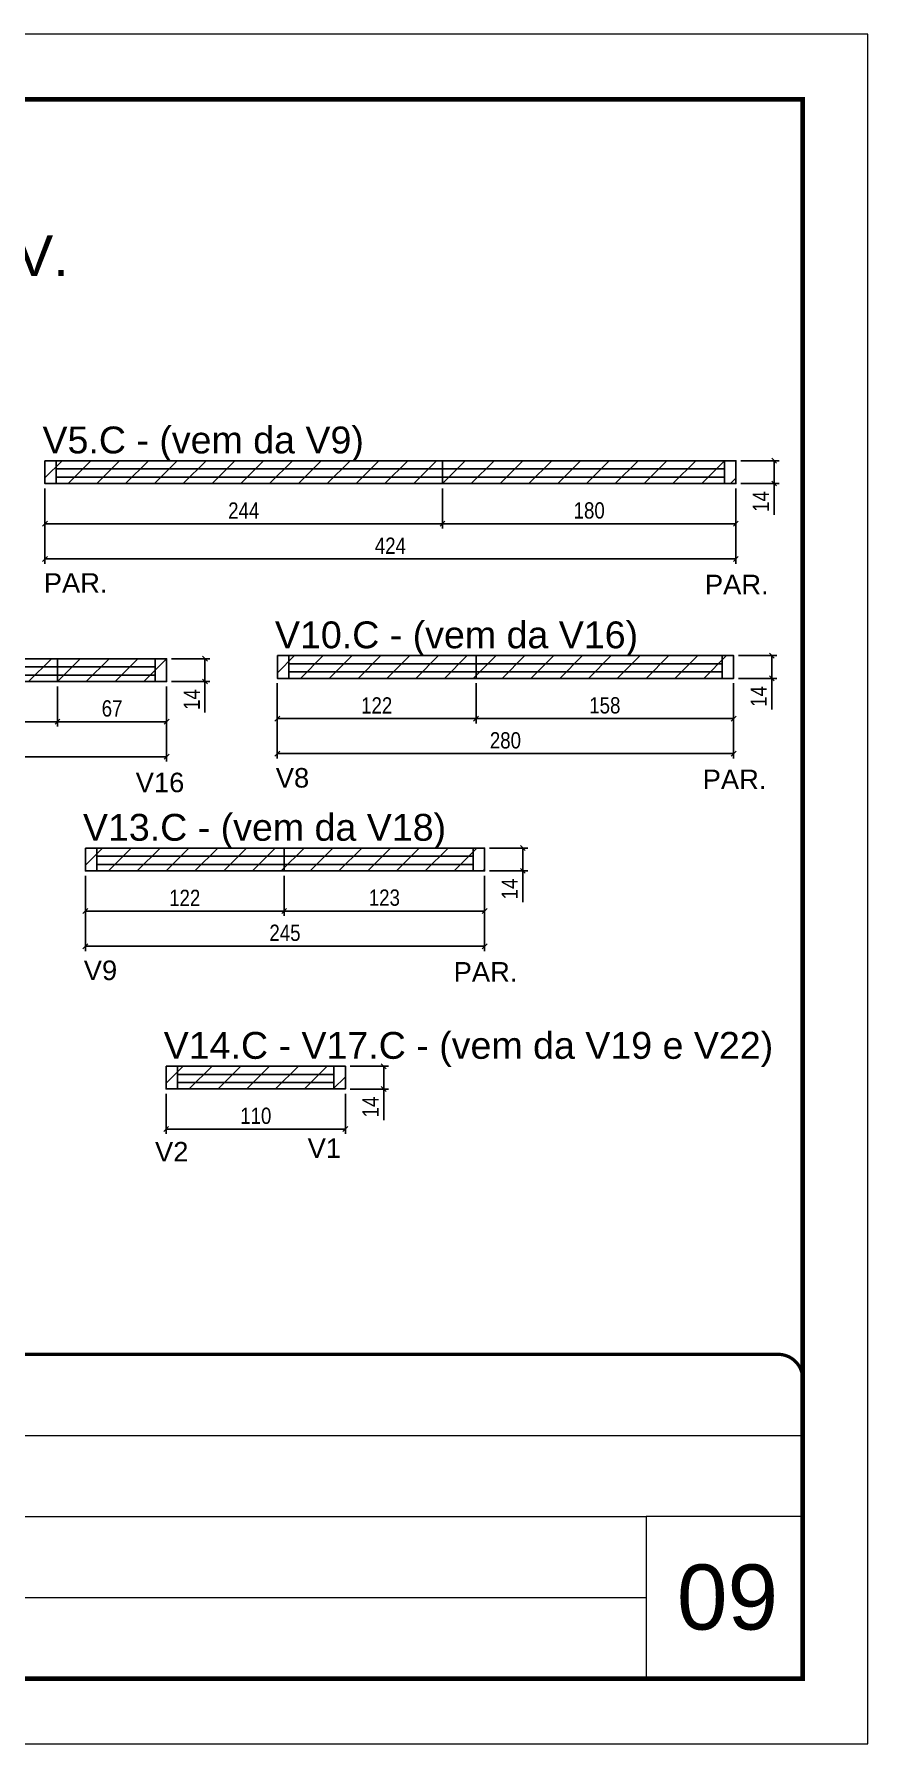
# Model space of a CAD drawing. Extents: x 2489 to 8743, y 745 to 4092.
# Drawn here: x 5061 to 5573, y 745 to 1795 of the extents above; entities that cross this region are included whole.
import ezdxf

# ---------------------------------------------------------------- set-up
doc = ezdxf.new("R2010")
doc.units = 0
doc.linetypes.add('CONTINUO', pattern=[0])
doc.linetypes.add('DASHED', pattern=[0.75, 0.5, -0.25])
for name, color, linetype in [('5', 5, 'Continuous'), ('COTA', 241, 'Continuous'), ('NOMENCLATURA', 7, 'Continuous'), ('Painéis', 200, 'Continuous'), ('SARR_2.2x7', 40, 'Continuous'), ('SARR_EDITAR', 141, 'Continuous')]:
    doc.layers.add(name, color=color, linetype=linetype)
for name, color, linetype, lineweight in [('CARIMBO', 255, 'Continuous', 9), ('Folhas', 255, 'Continuous', 9), ('REAPROVEITAMENTO', 251, 'Continuous', 9), ('SARRAFO DE PRESSAO', 251, 'DASHED', 9)]:
    doc.layers.add(name, color=color, linetype=linetype, lineweight=lineweight)
doc.styles.add('ARIAL', font='arial.ttf')
doc.styles.add('COTA TECNICA', font='techl___.ttf', dxfattribs={"height": 10})
doc.styles.add('COTA TECNICA-50', font='techl___.ttf', dxfattribs={"height": 10})
doc.styles.get("Standard").update_dxf_attribs({"font": 'arial.ttf'})
doc.dimstyles.new('COTA PAINEL-50', dxfattribs={"dimtxt": 10, "dimasz": 3, "dimexe": 3, "dimexo": 3, "dimgap": 3, "dimtad": 1, "dimdec": 1, "dimzin": 12, "dimdsep": 46, "dimtxsty": 'COTA TECNICA-50', "dimblk1": 'OBLIQUE', "dimblk2": 'OBLIQUE', "dimsah": 1, "dimcen": 0.9, "dimclrd": 4, "dimclre": 4, "dimclrt": 240, "dimadec": 1, "dimazin": 3, "dimtfac": 1, "dimtdec": 1, "dimtmove": 0, "dimatfit": 3, "dimfxl": 1, "dimtolj": 1, "dimtzin": 12, "dimarcsym": 0})
doc.dimstyles.new('PAINEL', dxfattribs={"dimtxt": 10, "dimasz": 3, "dimexe": 3, "dimexo": 3, "dimgap": 3, "dimtad": 1, "dimdec": 1, "dimzin": 12, "dimdsep": 46, "dimtxsty": 'COTA TECNICA', "dimblk1": 'OBLIQUE', "dimblk2": 'OBLIQUE', "dimsah": 1, "dimcen": 0.9, "dimclrd": 4, "dimclre": 4, "dimclrt": 240, "dimadec": 1, "dimazin": 3, "dimtfac": 1, "dimtdec": 1, "dimtmove": 0, "dimatfit": 3, "dimfxl": 1, "dimtolj": 1, "dimtzin": 12, "dimarcsym": 0})

# ---------------------------------------------------------------- blocks, each defined once
blk = doc.blocks.new('9999999999')
at = {"color": 30, "linetype": 'CONTINUO'}
for p, q in [((98564.6, 34379.6), (99584, 34379.6)), ((98564.6, 34329.8), (99488, 34329.8)), ((99584, 34329.8), (99488, 34329.8)), ((99488, 34329.8), (99488, 34230.2)), ((98564.6, 34280), (99488, 34280))]:
    blk.add_line(p, q, dxfattribs=at)
at = {"color": 30, "linetype": 'CONTINUO', "const_width": 2}
blk.add_lwpolyline([(99584, 34230.2), (99584, 34414.4, 0.414214), (99569, 34429.4), (98229, 34429.4, 0.414214), (98214, 34414.4), (98214, 34245.2, 0.414214), (98229, 34230.2), (99584, 34230.2)], format="xyb", dxfattribs=at)
at = {"layer": 'Folhas'}
blk.add_lwpolyline([(98139, 34190.2), (99624, 34190.2), (99624, 35240.2), (98139, 35240.2)], close=True, dxfattribs=at)
at = {"layer": 'Folhas', "color": 30, "const_width": 3}
blk.add_lwpolyline([(98214, 34230.2), (99584, 34230.2), (99584, 35200.2), (98214, 35200.2)], close=True, dxfattribs=at)
blk = doc.blocks.new('_Oblique')
at = {"color": 0, "linetype": 'ByBlock', "lineweight": -2}
blk.add_line((-0.5, -0.5), (0.5, 0.5), dxfattribs=at)
blk = doc.blocks.new('*D287')
at = {"layer": 'COTA', "color": 4, "linetype": 'ByBlock', "lineweight": -2, "transparency": 16777216}
for p, q in [((5068, 1516), (5068, 1469.7)), ((5492, 1516), (5492, 1469.7)), ((5068, 1472.7), (5492, 1472.7))]:
    blk.add_line(p, q, dxfattribs=at)
at = {"layer": 'Defpoints', "color": 0, "linetype": 'ByBlock', "transparency": 16777216}
for p in [(5068, 1519), (5492, 1519), (5492, 1472.7)]:
    blk.add_point(p, dxfattribs=at)
at = {"layer": 'COTA', "color": 4, "linetype": 'ByBlock', "lineweight": -2, "transparency": 16777216, "xscale": 3, "yscale": 3, "zscale": 3, "rotation": 180}
blk.add_blockref('_Oblique', (5068, 1472.7), dxfattribs=at)
at = {"layer": 'COTA', "color": 4, "linetype": 'ByBlock', "lineweight": -2, "transparency": 16777216, "xscale": 3, "yscale": 3, "zscale": 3}
blk.add_blockref('_Oblique', (5492, 1472.7), dxfattribs=at)
at = {"layer": 'COTA', "color": 240, "linetype": 'ByBlock', "transparency": 16777216, "insert": (5280, 1480.8), "char_height": 10, "attachment_point": 5, "style": 'COTA TECNICA-50'}
blk.add_mtext('\\A1;424', dxfattribs=at)
blk = doc.blocks.new('*D288')
at = {"layer": 'COTA', "color": 4, "lineweight": -2, "transparency": 16777216}
for p, q in [((5495, 1533), (5518.5, 1533)), ((5515.5, 1533), (5515.5, 1519)), ((5495, 1519), (5518.5, 1519)), ((5515.5, 1519), (5515.5, 1499.8))]:
    blk.add_line(p, q, dxfattribs=at)
at = {"layer": 'Defpoints', "color": 0, "transparency": 16777216}
for p in [(5492, 1533), (5492, 1519), (5515.5, 1519)]:
    blk.add_point(p, dxfattribs=at)
at = {"layer": 'COTA', "color": 4, "lineweight": -2, "transparency": 16777216, "xscale": 3, "yscale": 3, "zscale": 3}
for p, rotation in [((5515.5, 1533), 90), ((5515.5, 1519), 270)]:
    blk.add_blockref('_Oblique', p, dxfattribs=dict(at, rotation=rotation))
at = {"layer": 'COTA', "color": 240, "transparency": 16777216, "insert": (5507.4, 1507.9), "char_height": 10, "attachment_point": 5, "rotation": 90, "style": 'COTA TECNICA'}
blk.add_mtext('\\A1;14', dxfattribs=at)
blk = doc.blocks.new('*D80')
at = {"layer": 'Defpoints', "color": 0, "transparency": 16777216}
for p in [(5068, 1519), (5312, 1519), (5312, 1494.3)]:
    blk.add_point(p, dxfattribs=at)
at = {"layer": 'Painéis', "color": 4, "lineweight": -2, "transparency": 16777216}
for p, q in [((5068, 1516), (5068, 1491.3)), ((5312, 1516), (5312, 1491.3)), ((5068, 1494.3), (5312, 1494.3))]:
    blk.add_line(p, q, dxfattribs=at)
at = {"layer": 'Painéis', "color": 4, "lineweight": -2, "transparency": 16777216, "xscale": 3, "yscale": 3, "zscale": 3, "rotation": 180}
blk.add_blockref('_Oblique', (5068, 1494.3), dxfattribs=at)
at = {"layer": 'Painéis', "color": 4, "lineweight": -2, "transparency": 16777216, "xscale": 3, "yscale": 3, "zscale": 3}
blk.add_blockref('_Oblique', (5312, 1494.3), dxfattribs=at)
at = {"layer": 'Painéis', "color": 240, "transparency": 16777216, "insert": (5190, 1502.4), "char_height": 10, "attachment_point": 5, "style": 'COTA TECNICA'}
blk.add_mtext('\\A1;244', dxfattribs=at)
blk = doc.blocks.new('*D81')
at = {"layer": 'Defpoints', "color": 0, "transparency": 16777216}
for p in [(5312, 1519), (5492, 1519), (5492, 1494.3)]:
    blk.add_point(p, dxfattribs=at)
at = {"layer": 'Painéis', "color": 4, "lineweight": -2, "transparency": 16777216}
for p, q in [((5312, 1516), (5312, 1491.3)), ((5492, 1516), (5492, 1491.3)), ((5312, 1494.3), (5492, 1494.3))]:
    blk.add_line(p, q, dxfattribs=at)
at = {"layer": 'Painéis', "color": 4, "lineweight": -2, "transparency": 16777216, "xscale": 3, "yscale": 3, "zscale": 3, "rotation": 180}
blk.add_blockref('_Oblique', (5312, 1494.3), dxfattribs=at)
at = {"layer": 'Painéis', "color": 4, "lineweight": -2, "transparency": 16777216, "xscale": 3, "yscale": 3, "zscale": 3}
blk.add_blockref('_Oblique', (5492, 1494.3), dxfattribs=at)
at = {"layer": 'Painéis', "color": 240, "transparency": 16777216, "insert": (5402, 1502.4), "char_height": 10, "attachment_point": 5, "style": 'COTA TECNICA'}
blk.add_mtext('\\A1;180', dxfattribs=at)
blk = doc.blocks.new('*D295')
at = {"layer": 'COTA', "color": 4, "linetype": 'ByBlock', "lineweight": -2, "transparency": 16777216}
for p, q in [((4831.7, 1394.4), (4831.7, 1348.2)), ((5142.7, 1394.4), (5142.7, 1348.2)), ((4831.7, 1351.2), (5142.7, 1351.2))]:
    blk.add_line(p, q, dxfattribs=at)
at = {"layer": 'Defpoints', "color": 0, "linetype": 'ByBlock', "transparency": 16777216}
for p in [(4831.7, 1397.4), (5142.7, 1397.4), (5142.7, 1351.2)]:
    blk.add_point(p, dxfattribs=at)
at = {"layer": 'COTA', "color": 4, "linetype": 'ByBlock', "lineweight": -2, "transparency": 16777216, "xscale": 3, "yscale": 3, "zscale": 3, "rotation": 180}
blk.add_blockref('_Oblique', (4831.7, 1351.2), dxfattribs=at)
at = {"layer": 'COTA', "color": 4, "linetype": 'ByBlock', "lineweight": -2, "transparency": 16777216, "xscale": 3, "yscale": 3, "zscale": 3}
blk.add_blockref('_Oblique', (5142.7, 1351.2), dxfattribs=at)
at = {"layer": 'COTA', "color": 240, "linetype": 'ByBlock', "transparency": 16777216, "insert": (4987.2, 1359.4), "char_height": 10, "attachment_point": 5, "style": 'COTA TECNICA-50'}
blk.add_mtext('\\A1;311', dxfattribs=at)
blk = doc.blocks.new('*D233')
at = {"layer": 'COTA', "color": 4, "lineweight": -2, "transparency": 16777216}
for p, q in [((5145.7, 1411.4), (5169.2, 1411.4)), ((5166.2, 1411.4), (5166.2, 1397.4)), ((5145.7, 1397.4), (5169.2, 1397.4)), ((5166.2, 1397.4), (5166.2, 1378.3))]:
    blk.add_line(p, q, dxfattribs=at)
at = {"layer": 'Defpoints', "color": 0, "transparency": 16777216}
for p in [(5142.7, 1411.4), (5142.7, 1397.4), (5166.2, 1397.4)]:
    blk.add_point(p, dxfattribs=at)
at = {"layer": 'COTA', "color": 4, "lineweight": -2, "transparency": 16777216, "xscale": 3, "yscale": 3, "zscale": 3}
for p, rotation in [((5166.2, 1411.4), 90), ((5166.2, 1397.4), 270)]:
    blk.add_blockref('_Oblique', p, dxfattribs=dict(at, rotation=rotation))
at = {"layer": 'COTA', "color": 240, "transparency": 16777216, "insert": (5158.1, 1386.3), "char_height": 10, "attachment_point": 5, "rotation": 90, "style": 'COTA TECNICA'}
blk.add_mtext('\\A1;14', dxfattribs=at)
blk = doc.blocks.new('*D64')
at = {"layer": 'Defpoints', "color": 0, "transparency": 16777216}
for p in [(4831.7, 1397.4), (5075.7, 1397.4), (5075.7, 1372.7)]:
    blk.add_point(p, dxfattribs=at)
at = {"layer": 'Painéis', "color": 4, "lineweight": -2, "transparency": 16777216}
for p, q in [((4831.7, 1394.4), (4831.7, 1369.7)), ((5075.7, 1394.4), (5075.7, 1369.7)), ((4831.7, 1372.7), (5075.7, 1372.7))]:
    blk.add_line(p, q, dxfattribs=at)
at = {"layer": 'Painéis', "color": 4, "lineweight": -2, "transparency": 16777216, "xscale": 3, "yscale": 3, "zscale": 3, "rotation": 180}
blk.add_blockref('_Oblique', (4831.7, 1372.7), dxfattribs=at)
at = {"layer": 'Painéis', "color": 4, "lineweight": -2, "transparency": 16777216, "xscale": 3, "yscale": 3, "zscale": 3}
blk.add_blockref('_Oblique', (5075.7, 1372.7), dxfattribs=at)
at = {"layer": 'Painéis', "color": 240, "transparency": 16777216, "insert": (4953.7, 1380.8), "char_height": 10, "attachment_point": 5, "style": 'COTA TECNICA'}
blk.add_mtext('\\A1;244', dxfattribs=at)
blk = doc.blocks.new('*D65')
at = {"layer": 'Defpoints', "color": 0, "transparency": 16777216}
for p in [(5075.7, 1397.4), (5142.7, 1397.4), (5142.7, 1372.7)]:
    blk.add_point(p, dxfattribs=at)
at = {"layer": 'Painéis', "color": 4, "lineweight": -2, "transparency": 16777216}
for p, q in [((5075.7, 1394.4), (5075.7, 1369.7)), ((5142.7, 1394.4), (5142.7, 1369.7)), ((5075.7, 1372.7), (5142.7, 1372.7))]:
    blk.add_line(p, q, dxfattribs=at)
at = {"layer": 'Painéis', "color": 4, "lineweight": -2, "transparency": 16777216, "xscale": 3, "yscale": 3, "zscale": 3, "rotation": 180}
blk.add_blockref('_Oblique', (5075.7, 1372.7), dxfattribs=at)
at = {"layer": 'Painéis', "color": 4, "lineweight": -2, "transparency": 16777216, "xscale": 3, "yscale": 3, "zscale": 3}
blk.add_blockref('_Oblique', (5142.7, 1372.7), dxfattribs=at)
at = {"layer": 'Painéis', "color": 240, "transparency": 16777216, "insert": (5109.2, 1380.8), "char_height": 10, "attachment_point": 5, "style": 'COTA TECNICA'}
blk.add_mtext('\\A1;67', dxfattribs=at)
blk = doc.blocks.new('*D234')
at = {"layer": 'COTA', "color": 4, "linetype": 'ByBlock', "lineweight": -2, "transparency": 16777216}
for p, q in [((5210.6, 1396.3), (5210.6, 1350.1)), ((5490.6, 1396.3), (5490.6, 1350.1)), ((5210.6, 1353.1), (5490.6, 1353.1))]:
    blk.add_line(p, q, dxfattribs=at)
at = {"layer": 'Defpoints', "color": 0, "linetype": 'ByBlock', "transparency": 16777216}
for p in [(5210.6, 1399.3), (5490.6, 1399.3), (5490.6, 1353.1)]:
    blk.add_point(p, dxfattribs=at)
at = {"layer": 'COTA', "color": 4, "linetype": 'ByBlock', "lineweight": -2, "transparency": 16777216, "xscale": 3, "yscale": 3, "zscale": 3, "rotation": 180}
blk.add_blockref('_Oblique', (5210.6, 1353.1), dxfattribs=at)
at = {"layer": 'COTA', "color": 4, "linetype": 'ByBlock', "lineweight": -2, "transparency": 16777216, "xscale": 3, "yscale": 3, "zscale": 3}
blk.add_blockref('_Oblique', (5490.6, 1353.1), dxfattribs=at)
at = {"layer": 'COTA', "color": 240, "linetype": 'ByBlock', "transparency": 16777216, "insert": (5350.6, 1361.2), "char_height": 10, "attachment_point": 5, "style": 'COTA TECNICA-50'}
blk.add_mtext('\\A1;280', dxfattribs=at)
blk = doc.blocks.new('*D235')
at = {"layer": 'COTA', "color": 4, "lineweight": -2, "transparency": 16777216}
for p, q in [((5493.6, 1413.3), (5517.1, 1413.3)), ((5514.1, 1413.3), (5514.1, 1399.3)), ((5493.6, 1399.3), (5517.1, 1399.3)), ((5514.1, 1399.3), (5514.1, 1380.2))]:
    blk.add_line(p, q, dxfattribs=at)
at = {"layer": 'Defpoints', "color": 0, "transparency": 16777216}
for p in [(5490.6, 1413.3), (5490.6, 1399.3), (5514.1, 1399.3)]:
    blk.add_point(p, dxfattribs=at)
at = {"layer": 'COTA', "color": 4, "lineweight": -2, "transparency": 16777216, "xscale": 3, "yscale": 3, "zscale": 3}
for p, rotation in [((5514.1, 1413.3), 90), ((5514.1, 1399.3), 270)]:
    blk.add_blockref('_Oblique', p, dxfattribs=dict(at, rotation=rotation))
at = {"layer": 'COTA', "color": 240, "transparency": 16777216, "insert": (5506, 1388.2), "char_height": 10, "attachment_point": 5, "rotation": 90, "style": 'COTA TECNICA'}
blk.add_mtext('\\A1;14', dxfattribs=at)
blk = doc.blocks.new('*D66')
at = {"layer": 'Defpoints', "color": 0, "transparency": 16777216}
for p in [(5210.6, 1399.3), (5332.6, 1399.3), (5332.6, 1374.6)]:
    blk.add_point(p, dxfattribs=at)
at = {"layer": 'Painéis', "color": 4, "lineweight": -2, "transparency": 16777216}
for p, q in [((5210.6, 1396.3), (5210.6, 1371.6)), ((5332.6, 1396.3), (5332.6, 1371.6)), ((5210.6, 1374.6), (5332.6, 1374.6))]:
    blk.add_line(p, q, dxfattribs=at)
at = {"layer": 'Painéis', "color": 4, "lineweight": -2, "transparency": 16777216, "xscale": 3, "yscale": 3, "zscale": 3, "rotation": 180}
blk.add_blockref('_Oblique', (5210.6, 1374.6), dxfattribs=at)
at = {"layer": 'Painéis', "color": 4, "lineweight": -2, "transparency": 16777216, "xscale": 3, "yscale": 3, "zscale": 3}
blk.add_blockref('_Oblique', (5332.6, 1374.6), dxfattribs=at)
at = {"layer": 'Painéis', "color": 240, "transparency": 16777216, "insert": (5271.6, 1382.7), "char_height": 10, "attachment_point": 5, "style": 'COTA TECNICA'}
blk.add_mtext('\\A1;122', dxfattribs=at)
blk = doc.blocks.new('*D67')
at = {"layer": 'Defpoints', "color": 0, "transparency": 16777216}
for p in [(5332.6, 1399.3), (5490.6, 1399.3), (5490.6, 1374.6)]:
    blk.add_point(p, dxfattribs=at)
at = {"layer": 'Painéis', "color": 4, "lineweight": -2, "transparency": 16777216}
for p, q in [((5332.6, 1396.3), (5332.6, 1371.6)), ((5490.6, 1396.3), (5490.6, 1371.6)), ((5332.6, 1374.6), (5490.6, 1374.6))]:
    blk.add_line(p, q, dxfattribs=at)
at = {"layer": 'Painéis', "color": 4, "lineweight": -2, "transparency": 16777216, "xscale": 3, "yscale": 3, "zscale": 3, "rotation": 180}
blk.add_blockref('_Oblique', (5332.6, 1374.6), dxfattribs=at)
at = {"layer": 'Painéis', "color": 4, "lineweight": -2, "transparency": 16777216, "xscale": 3, "yscale": 3, "zscale": 3}
blk.add_blockref('_Oblique', (5490.6, 1374.6), dxfattribs=at)
at = {"layer": 'Painéis', "color": 240, "transparency": 16777216, "insert": (5411.6, 1382.7), "char_height": 10, "attachment_point": 5, "style": 'COTA TECNICA'}
blk.add_mtext('\\A1;158', dxfattribs=at)
blk = doc.blocks.new('*D241')
at = {"layer": 'COTA', "color": 4, "linetype": 'ByBlock', "lineweight": -2, "transparency": 16777216}
for p, q in [((5092.8, 1278.1), (5092.8, 1231.8)), ((5337.8, 1278.1), (5337.8, 1231.8)), ((5092.8, 1234.8), (5337.8, 1234.8))]:
    blk.add_line(p, q, dxfattribs=at)
at = {"layer": 'Defpoints', "color": 0, "linetype": 'ByBlock', "transparency": 16777216}
for p in [(5092.8, 1281.1), (5337.8, 1281.1), (5337.8, 1234.8)]:
    blk.add_point(p, dxfattribs=at)
at = {"layer": 'COTA', "color": 4, "linetype": 'ByBlock', "lineweight": -2, "transparency": 16777216, "xscale": 3, "yscale": 3, "zscale": 3, "rotation": 180}
blk.add_blockref('_Oblique', (5092.8, 1234.8), dxfattribs=at)
at = {"layer": 'COTA', "color": 4, "linetype": 'ByBlock', "lineweight": -2, "transparency": 16777216, "xscale": 3, "yscale": 3, "zscale": 3}
blk.add_blockref('_Oblique', (5337.8, 1234.8), dxfattribs=at)
at = {"layer": 'COTA', "color": 240, "linetype": 'ByBlock', "transparency": 16777216, "insert": (5215.3, 1243), "char_height": 10, "attachment_point": 5, "style": 'COTA TECNICA-50'}
blk.add_mtext('\\A1;245', dxfattribs=at)
blk = doc.blocks.new('*D242')
at = {"layer": 'COTA', "color": 4, "lineweight": -2, "transparency": 16777216}
for p, q in [((5340.8, 1295.1), (5364.3, 1295.1)), ((5361.3, 1295.1), (5361.3, 1281.1)), ((5340.8, 1281.1), (5364.3, 1281.1)), ((5361.3, 1281.1), (5361.3, 1261.9))]:
    blk.add_line(p, q, dxfattribs=at)
at = {"layer": 'Defpoints', "color": 0, "transparency": 16777216}
for p in [(5337.8, 1295.1), (5337.8, 1281.1), (5361.3, 1281.1)]:
    blk.add_point(p, dxfattribs=at)
at = {"layer": 'COTA', "color": 4, "lineweight": -2, "transparency": 16777216, "xscale": 3, "yscale": 3, "zscale": 3}
for p, rotation in [((5361.3, 1295.1), 90), ((5361.3, 1281.1), 270)]:
    blk.add_blockref('_Oblique', p, dxfattribs=dict(at, rotation=rotation))
at = {"layer": 'COTA', "color": 240, "transparency": 16777216, "insert": (5353.2, 1270), "char_height": 10, "attachment_point": 5, "rotation": 90, "style": 'COTA TECNICA'}
blk.add_mtext('\\A1;14', dxfattribs=at)
blk = doc.blocks.new('*D70')
at = {"layer": 'Defpoints', "color": 0, "transparency": 16777216}
for p in [(5092.8, 1281.1), (5214.8, 1281.1), (5214.8, 1256.4)]:
    blk.add_point(p, dxfattribs=at)
at = {"layer": 'Painéis', "color": 4, "lineweight": -2, "transparency": 16777216}
for p, q in [((5092.8, 1278.1), (5092.8, 1253.4)), ((5214.8, 1278.1), (5214.8, 1253.4)), ((5092.8, 1256.4), (5214.8, 1256.4))]:
    blk.add_line(p, q, dxfattribs=at)
at = {"layer": 'Painéis', "color": 4, "lineweight": -2, "transparency": 16777216, "xscale": 3, "yscale": 3, "zscale": 3, "rotation": 180}
blk.add_blockref('_Oblique', (5092.8, 1256.4), dxfattribs=at)
at = {"layer": 'Painéis', "color": 4, "lineweight": -2, "transparency": 16777216, "xscale": 3, "yscale": 3, "zscale": 3}
blk.add_blockref('_Oblique', (5214.8, 1256.4), dxfattribs=at)
at = {"layer": 'Painéis', "color": 240, "transparency": 16777216, "insert": (5153.8, 1264.5), "char_height": 10, "attachment_point": 5, "style": 'COTA TECNICA'}
blk.add_mtext('\\A1;122', dxfattribs=at)
blk = doc.blocks.new('*D71')
at = {"layer": 'Defpoints', "color": 0, "transparency": 16777216}
for p in [(5214.8, 1281.1), (5337.8, 1281.1), (5337.8, 1256.4)]:
    blk.add_point(p, dxfattribs=at)
at = {"layer": 'Painéis', "color": 4, "lineweight": -2, "transparency": 16777216}
for p, q in [((5214.8, 1278.1), (5214.8, 1253.4)), ((5337.8, 1278.1), (5337.8, 1253.4)), ((5214.8, 1256.4), (5337.8, 1256.4))]:
    blk.add_line(p, q, dxfattribs=at)
at = {"layer": 'Painéis', "color": 4, "lineweight": -2, "transparency": 16777216, "xscale": 3, "yscale": 3, "zscale": 3, "rotation": 180}
blk.add_blockref('_Oblique', (5214.8, 1256.4), dxfattribs=at)
at = {"layer": 'Painéis', "color": 4, "lineweight": -2, "transparency": 16777216, "xscale": 3, "yscale": 3, "zscale": 3}
blk.add_blockref('_Oblique', (5337.8, 1256.4), dxfattribs=at)
at = {"layer": 'Painéis', "color": 240, "transparency": 16777216, "insert": (5276.3, 1264.6), "char_height": 10, "attachment_point": 5, "style": 'COTA TECNICA'}
blk.add_mtext('\\A1;123', dxfattribs=at)
blk = doc.blocks.new('*D245')
at = {"layer": 'COTA', "color": 4, "lineweight": -2, "transparency": 16777216}
for p, q in [((5255.4, 1161.1), (5278.9, 1161.1)), ((5275.9, 1161.1), (5275.9, 1147.1)), ((5255.4, 1147.1), (5278.9, 1147.1)), ((5275.9, 1147.1), (5275.9, 1128))]:
    blk.add_line(p, q, dxfattribs=at)
at = {"layer": 'Defpoints', "color": 0, "transparency": 16777216}
for p in [(5252.4, 1161.1), (5252.4, 1147.1), (5275.9, 1147.1)]:
    blk.add_point(p, dxfattribs=at)
at = {"layer": 'COTA', "color": 4, "lineweight": -2, "transparency": 16777216, "xscale": 3, "yscale": 3, "zscale": 3}
for p, rotation in [((5275.9, 1161.1), 90), ((5275.9, 1147.1), 270)]:
    blk.add_blockref('_Oblique', p, dxfattribs=dict(at, rotation=rotation))
at = {"layer": 'COTA', "color": 240, "transparency": 16777216, "insert": (5267.8, 1136.1), "char_height": 10, "attachment_point": 5, "rotation": 90, "style": 'COTA TECNICA'}
blk.add_mtext('\\A1;14', dxfattribs=at)
blk = doc.blocks.new('*D72')
at = {"layer": 'Defpoints', "color": 0, "transparency": 16777216}
for p in [(5142.4, 1147.1), (5252.4, 1147.1), (5252.4, 1122.5)]:
    blk.add_point(p, dxfattribs=at)
at = {"layer": 'Painéis', "color": 4, "lineweight": -2, "transparency": 16777216}
for p, q in [((5142.4, 1144.1), (5142.4, 1119.5)), ((5252.4, 1144.1), (5252.4, 1119.5)), ((5142.4, 1122.5), (5252.4, 1122.5))]:
    blk.add_line(p, q, dxfattribs=at)
at = {"layer": 'Painéis', "color": 4, "lineweight": -2, "transparency": 16777216, "xscale": 3, "yscale": 3, "zscale": 3, "rotation": 180}
blk.add_blockref('_Oblique', (5142.4, 1122.5), dxfattribs=at)
at = {"layer": 'Painéis', "color": 4, "lineweight": -2, "transparency": 16777216, "xscale": 3, "yscale": 3, "zscale": 3}
blk.add_blockref('_Oblique', (5252.4, 1122.5), dxfattribs=at)
at = {"layer": 'Painéis', "color": 240, "transparency": 16777216, "insert": (5197.4, 1130.6), "char_height": 10, "attachment_point": 5, "style": 'COTA TECNICA'}
blk.add_mtext('\\A1;110', dxfattribs=at)

msp = doc.modelspace()

# ---------------------------------------------------------------- hatches: boundary and pattern name
at = {"layer": 'REAPROVEITAMENTO'}
h = msp.add_hatch(dxfattribs=at)
h.set_pattern_fill('ANSI31', color=256, scale=100, style=0)
h.set_pattern_definition([(45, (6118.277, 4711.748), (-8.838835, 8.838835), [])])
h.paths.add_polyline_path([(5068, 1532.96), (5068, 1518.96), (5492, 1518.96), (5492, 1532.96)])
h = msp.add_hatch(dxfattribs=at)
h.set_pattern_fill('ANSI31', color=256, scale=100, style=0)
h.set_pattern_definition([(45, (5881.968, 4590.175), (-8.838835, 8.838835), [])])
h.paths.add_polyline_path([(4831.69, 1411.39), (4831.69, 1397.39), (5142.69, 1397.39), (5142.69, 1411.39)])
h = msp.add_hatch(dxfattribs=at)
h.set_pattern_fill('ANSI31', color=256, scale=100, style=0)
h.set_pattern_definition([(45, (6260.924, 4592.059), (-8.838835, 8.838835), [])])
h.paths.add_polyline_path([(5210.64, 1413.27), (5210.64, 1399.27), (5490.64, 1399.27), (5490.64, 1413.27)])
h = msp.add_hatch(dxfattribs=at)
h.set_pattern_fill('ANSI31', color=256, scale=100, style=0)
h.set_pattern_definition([(45, (6143.091, 4473.847), (-8.838835, 8.838835), [])])
h.paths.add_polyline_path([(5092.81, 1295.06), (5092.81, 1281.06), (5337.81, 1281.06), (5337.81, 1295.06)])
h = msp.add_hatch(dxfattribs=at)
h.set_pattern_fill('ANSI31', color=256, scale=100, style=0)
h.set_pattern_definition([(45, (6192.66, 4339.921), (-8.838835, 8.838835), [])])
h.paths.add_polyline_path([(5252.38, 1147.13), (5252.38, 1161.13), (5142.38, 1161.13), (5142.38, 1147.13)])

# ---------------------------------------------------------------- linework, layer by layer
at = {"layer": 'Painéis'}
for p, q in [((5312, 1518.96), (5312, 1532.96)), ((5075.69, 1397.39), (5075.69, 1411.39)), ((5332.64, 1399.27), (5332.64, 1413.27)), ((5214.81, 1281.06), (5214.81, 1295.06))]:
    msp.add_line(p, q, dxfattribs=at)
at = {"layer": 'Painéis', "linetype": 'ByBlock'}
for points in [[(5068, 1532.96), (5068, 1518.96), (5492, 1518.96), (5492, 1532.96)], [(4831.69, 1411.39), (4831.69, 1397.39), (5142.69, 1397.39), (5142.69, 1411.39)], [(5210.64, 1413.27), (5210.64, 1399.27), (5490.64, 1399.27), (5490.64, 1413.27)], [(5092.81, 1295.06), (5092.81, 1281.06), (5337.81, 1281.06), (5337.81, 1295.06)], [(5142.38, 1161.13), (5142.38, 1147.13), (5252.38, 1147.13), (5252.38, 1161.13)]]:
    msp.add_lwpolyline(points, close=True, dxfattribs=at)
at = {"layer": 'SARR_2.2x7', "linetype": 'Continuous'}
for p, q in [((5075, 1532.96), (5075, 1518.96)), ((5485, 1532.96), (5485, 1518.96)), ((5135.69, 1411.39), (5135.69, 1397.39)), ((5217.64, 1413.27), (5217.64, 1399.27)), ((5483.64, 1413.27), (5483.64, 1399.27)), ((5099.81, 1295.06), (5099.81, 1281.06)), ((5330.81, 1295.06), (5330.81, 1281.06)), ((5149.38, 1161.13), (5149.38, 1147.13)), ((5245.38, 1161.13), (5245.38, 1147.13))]:
    msp.add_line(p, q, dxfattribs=at)
at = {"layer": 'SARR_EDITAR', "linetype": 'Continuous'}
for p, q in [((5075, 1527.96), (5312, 1527.96)), ((5075, 1522.96), (5312, 1522.96)), ((5312, 1527.96), (5485, 1527.96)), ((5312, 1522.96), (5485, 1522.96)), ((5217.64, 1408.27), (5483.64, 1408.27)), ((4838.69, 1406.39), (5135.69, 1406.39)), ((4838.69, 1401.39), (5135.69, 1401.39)), ((5217.64, 1403.27), (5483.64, 1403.27)), ((5099.81, 1290.06), (5330.81, 1290.06)), ((5099.81, 1285.06), (5330.81, 1285.06)), ((5149.38, 1156.13), (5245.38, 1156.13)), ((5149.38, 1151.13), (5245.38, 1151.13))]:
    msp.add_line(p, q, dxfattribs=at)

# ---------------------------------------------------------------- block references
at = {"layer": 'SARRAFO DE PRESSAO', "color": 6, "linetype": 'ByBlock'}
msp.add_blockref('9999999999', (-94051.01, -33445.24), dxfattribs=at)

# ---------------------------------------------------------------- texts
at = {"color": 0, "linetype": 'Continuous', "ltscale": 5, "style": 'ARIAL'}
msp.add_text('REAPROVEITADO DO 3° PAV.', height=25, dxfattribs=at).set_placement((4587.54, 1646.35))
at = {"layer": '5', "linetype": 'Continuous'}
for s, p in [('PAR.', (5067.29, 1451.93)), ('PAR.', (5473.02, 1450.97)), ('V8', (5209.67, 1332.25)), ('V16', (5123.71, 1329.4)), ('PAR.', (5471.66, 1331.29)), ('V9', (5091.84, 1214.03)), ('PAR.', (5318.83, 1213.07)), ('V2', (5135.55, 1102.6)), ('V1', (5229.22, 1104.78))]:
    msp.add_text(s, height=12, rotation=359.99996, dxfattribs=at).set_placement(p)
at = {"layer": 'CARIMBO', "style": 'ARIAL'}
msp.add_text('09', height=40, dxfattribs=at).set_placement((5455.83, 815.1))
at = {"layer": 'NOMENCLATURA', "linetype": 'Continuous'}
for s, p in [('V5.C - (vem da V9)', (5066.5, 1537.49)), ('V10.C - (vem da V16)', (5209.15, 1417.8)), ('V13.C - (vem da V18)', (5091.32, 1299.59)), ('V14.C - V17.C - (vem da V19 e V22)', (5140.89, 1165.66))]:
    msp.add_text(s, height=16.5, dxfattribs=at).set_placement(p)

# ---------------------------------------------------------------- dimensions: what is measured, and where the dimension line sits
at = {"layer": 'COTA'}
for base, p1, p2, picture, middle in [((5515.47, 1518.96), (5492, 1532.96), (5492, 1518.96), '*D288', (5507.4, 1507.9)), ((5166.16, 1397.39), (5142.69, 1411.39), (5142.69, 1397.39), '*D233', (5158.09, 1386.33)), ((5514.12, 1399.27), (5490.64, 1413.27), (5490.64, 1399.27), '*D235', (5506.05, 1388.21)), ((5361.29, 1281.06), (5337.81, 1295.06), (5337.81, 1281.06), '*D242', (5353.21, 1270)), ((5275.86, 1147.13), (5252.38, 1161.13), (5252.38, 1147.13), '*D245', (5267.78, 1136.07))]:
    dim = msp.add_linear_dim(base=base, p1=p1, p2=p2, angle=90, dimstyle='PAINEL', dxfattribs=at)
    dim.commit()
    dim.dimension.update_dxf_attribs({"geometry": picture, "text_midpoint": middle})
at = {"layer": 'COTA', "color": 1, "linetype": 'ByBlock'}
for base, p1, p2, picture, middle in [((5492, 1472.74), (5068, 1518.96), (5492, 1518.96), '*D287', (5280, 1480.82)), ((5142.69, 1351.17), (4831.69, 1397.39), (5142.69, 1397.39), '*D295', (4987.19, 1359.39)), ((5490.64, 1353.06), (5210.64, 1399.27), (5490.64, 1399.27), '*D234', (5350.64, 1361.18)), ((5337.81, 1234.84), (5092.81, 1281.06), (5337.81, 1281.06), '*D241', (5215.31, 1242.95))]:
    dim = msp.add_linear_dim(base=base, p1=p1, p2=p2, dimstyle='COTA PAINEL-50', override={"dimarcsym": 1}, dxfattribs=at)
    dim.commit()
    dim.dimension.update_dxf_attribs({"geometry": picture, "text_midpoint": middle})
at = {"layer": 'Painéis'}
for base, p1, p2, picture, middle in [((5312, 1494.3), (5068, 1518.96), (5312, 1518.96), '*D80', (5190, 1502.37)), ((5492, 1494.3), (5312, 1518.96), (5492, 1518.96), '*D81', (5402, 1502.42)), ((5075.69, 1372.72), (4831.69, 1397.39), (5075.69, 1397.39), '*D64', (4953.69, 1380.8)), ((5142.69, 1372.72), (5075.69, 1397.39), (5142.69, 1397.39), '*D65', (5109.19, 1380.82)), ((5332.64, 1374.61), (5210.64, 1399.27), (5332.64, 1399.27), '*D66', (5271.64, 1382.66)), ((5490.64, 1374.61), (5332.64, 1399.27), (5490.64, 1399.27), '*D67', (5411.64, 1382.74)), ((5214.81, 1256.39), (5092.81, 1281.06), (5214.81, 1281.06), '*D70', (5153.81, 1264.45)), ((5337.81, 1256.39), (5214.81, 1281.06), (5337.81, 1281.06), '*D71', (5276.31, 1264.61)), ((5252.38, 1122.47), (5142.38, 1147.13), (5252.38, 1147.13), '*D72', (5197.38, 1130.57))]:
    dim = msp.add_linear_dim(base=base, p1=p1, p2=p2, dimstyle='PAINEL', dxfattribs=at)
    dim.commit()
    dim.dimension.update_dxf_attribs({"geometry": picture, "text_midpoint": middle})

doc.saveas('drawing.dxf')
